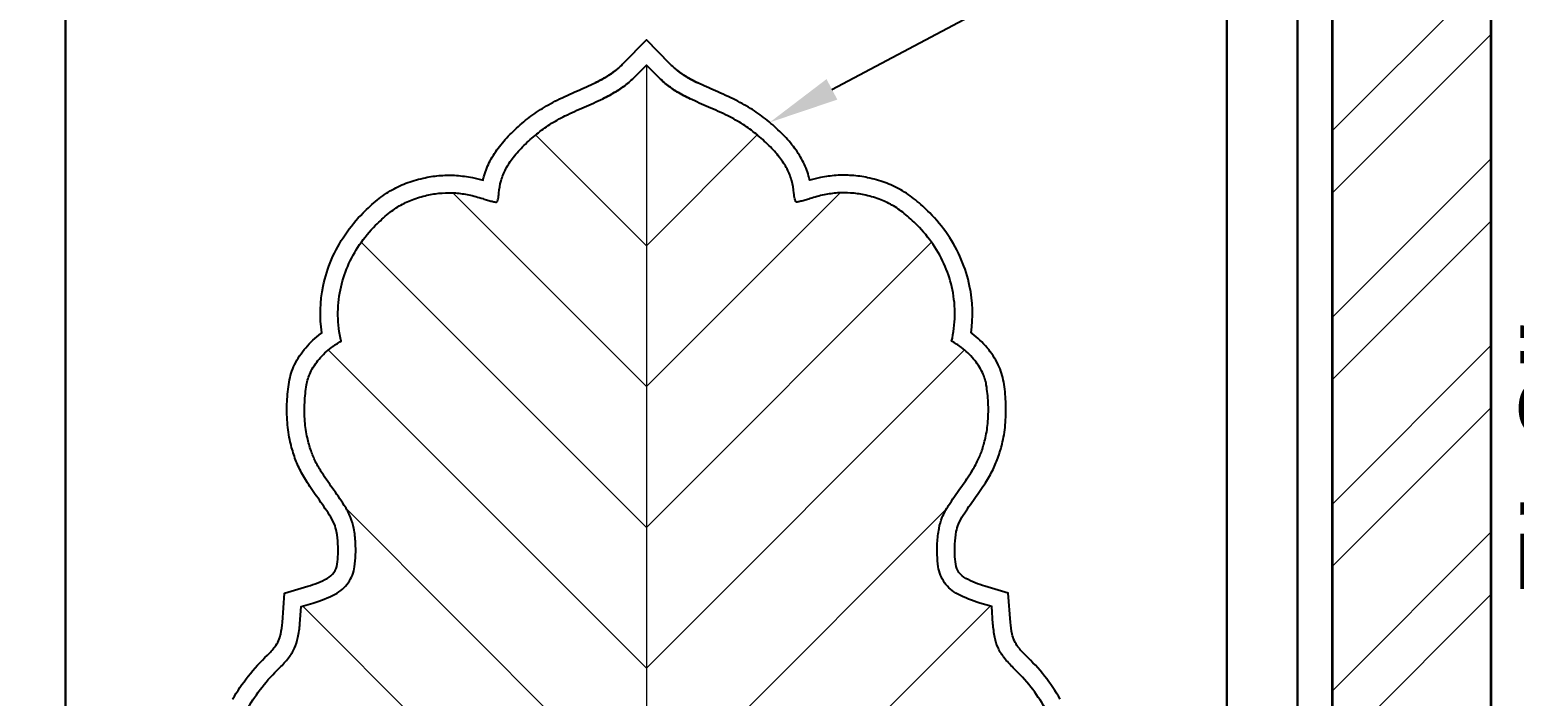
# Model space of a CAD drawing. Header units: millimetres. Extents: x 56222 to 3066687, y -650199 to -121287.
# Drawn here: x 140290.44 to 140332.64, y -185746.79 to -185727.86 of the extents above; entities that cross this region are included whole.
import ezdxf
from ezdxf import colors
from ezdxf.entities.mleader import LeaderData, LeaderLine
from ezdxf.math import Vec2, Vec3

# ---------------------------------------------------------------- set-up
doc = ezdxf.new("R2010")
doc.units = ezdxf.units.MM
doc.header["$MEASUREMENT"] = 0
doc.header["$PDMODE"] = 35
doc.linetypes.add('DASHED', pattern=[0.75, 0.5, -0.25])
doc.layers.get('Defpoints').update_dxf_attribs({"color": 220})
for name, color, linetype, lineweight in [('$TD_AUDIT_GENERATED_(A0BDF17)', 32, 'Continuous', 30), ('FURNITURE', 32, 'Continuous', 9), ('furniture dimensions', 1, 'DASHED', 0), ('Text', 7, 'Continuous', 15), ('wall', 7, 'Continuous', 30)]:
    doc.layers.add(name, color=color, linetype=linetype, lineweight=lineweight)
doc.layers.add('AR HATCH-7', color=7, linetype='Continuous')
doc.layers.add('hatch', color=250, linetype='Continuous', lineweight=9, transparency=0.5)
doc.styles.add('century g', font='GOTHIC.TTF')
doc.styles.add('style4', font='ARIALN.TTF')
doc.dimstyles.new('Archana', dxfattribs={"dimtxt": 2, "dimasz": 0.75, "dimexe": 0.5, "dimexo": 0.5, "dimgap": 0, "dimtad": 0, "dimzin": 0, "dimdsep": 46, "dimlunit": 4, "dimtxsty": 'century g', "dimblk": 'OBLIQUE', "dimcen": 0, "dimdle": 1, "dimclrd": 256, "dimclre": 256, "dimclrt": 256, "dimadec": 0, "dimazin": 0, "dimtfac": 1, "dimtofl": 0, "dimtmove": 1, "dimatfit": 3, "dimfxl": 1, "dimfxlon": 1, "dimtolj": 1, "dimtzin": 0, "dimlwd": -1, "dimlwe": -1, "dimarcsym": 0})

# ---------------------------------------------------------------- blocks, each defined once
blk = doc.blocks.new('_Oblique')
at = {"layer": 'wall', "color": 0, "lineweight": -2}
blk.add_line((-0.5, -0.5), (0.5, 0.5), dxfattribs=at)
blk = doc.blocks.new('*D228')
at = {"layer": 'Defpoints', "color": 0, "linetype": 'Continuous', "lineweight": 30, "transparency": 16777216}
for p in [(140323.899, -185709.002), (140334.327, -185709.002), (140323.899, -185771.152)]:
    blk.add_point(p, dxfattribs=at)
at = {"layer": 'furniture dimensions', "color": 5, "linetype": 'Continuous', "transparency": 16777216}
for p, q in [((140334.327, -185708.002), (140334.327, -185736.144)), ((140330.327, -185709.002), (140334.827, -185709.002)), ((140334.327, -185772.152), (140334.327, -185744.01))]:
    blk.add_line(p, q, dxfattribs=at)
at = {"layer": 'furniture dimensions', "color": 5, "linetype": 'ByBlock', "transparency": 16777216}
blk.add_line((140330.327, -185771.152), (140334.827, -185771.152), dxfattribs=at)
at = {"layer": 'furniture dimensions', "color": 5, "linetype": 'Continuous', "transparency": 16777216, "xscale": 1.5, "yscale": 1.5, "zscale": 1.5}
for p, rotation in [((140334.327, -185709.002), 90), ((140334.327, -185771.152), 270)]:
    blk.add_blockref('_Oblique', p, dxfattribs=dict(at, rotation=rotation))
at = {"layer": 'furniture dimensions', "linetype": 'Continuous', "lineweight": 0, "transparency": 16777216, "insert": (140334.327, -185740.077), "char_height": 3, "attachment_point": 5, "rotation": 90, "style": 'century g'}
blk.add_mtext('\\A1;5\'-2"', dxfattribs=at)

msp = doc.modelspace()

# ---------------------------------------------------------------- hatches: boundary and pattern name
at = {"layer": 'AR HATCH-7', "lineweight": 18, "true_color": 0x939598, "transparency": 33554687}
h = msp.add_hatch(dxfattribs=at)
h.set_pattern_fill('ANSI32', color=252, scale=10)
h.set_pattern_definition([(45, (1095.819, -1604.212), (-2.65165043, 2.65165043), []), (45, (1097.5868, -1604.212), (-2.65165043, 2.65165043), [])])
h.paths.add_polyline_path([(140331.973, -185705.002), (140327.473, -185705.002), (140327.473, -185731.504), (140331.973, -185731.504)])
h.paths.add_polyline_path([(140331.973, -185731.504), (140327.473, -185731.504), (140327.473, -185751.652), (140331.973, -185751.652)])
h.paths.add_polyline_path([(140331.973, -185751.652), (140327.473, -185751.652), (140327.473, -185762.963), (140331.973, -185762.963)])
h.paths.add_polyline_path([(140331.973, -185762.963), (140327.473, -185762.963), (140327.473, -185816.002), (140331.973, -185816.002)])

# ---------------------------------------------------------------- linework, layer by layer
at = {"layer": '$TD_AUDIT_GENERATED_(A0BDF17)', "linetype": 'Continuous', "lineweight": 25, "ltscale": 2}
for points in [[(140296.211, -185746.874, -0.037321), (140296.656, -185746.217, -0.033715), (140297.201, -185745.617, 0.03399), (140297.412, -185745.384, 0.059375), (140297.515, -185745.216, 0.058071), (140297.579, -185745.021, 0.031069), (140297.625, -185744.689), (140297.687, -185743.86), (140298.353, -185743.662, 0.047452), (140298.896, -185743.442, 0.11926), (140299.09, -185743.273, 0.120288), (140299.183, -185743.038, 0.048716), (140299.206, -185742.464, 0.029208), (140299.165, -185742.11, 0.056447), (140299.103, -185741.9, 0.044127), (140298.966, -185741.641, 0.011942), (140298.639, -185741.163, -0.011658), (140298.337, -185740.722, -0.028626), (140298.122, -185740.346, -0.034013), (140297.967, -185739.973, -0.024147), (140297.85, -185739.565, -0.040185), (140297.767, -185739.012, -0.028816), (140297.76, -185738.419, -0.029157), (140297.819, -185737.862, -0.072514), (140297.973, -185737.375, -0.062621), (140298.291, -185736.887, -0.055887), (140298.718, -185736.484, -0.002858), (140298.744, -185736.464, -0.086744), (140298.787, -185735.139, -0.04945), (140299.024, -185734.383, -0.048683), (140299.408, -185733.679, -0.046634), (140299.922, -185733.057, -0.025646), (140300.329, -185732.688, -0.041705), (140300.746, -185732.402, -0.04425), (140301.194, -185732.197, -0.033826), (140301.686, -185732.059, -0.033018), (140302.132, -185731.996, -0.035832), (140302.578, -185731.995, -0.034796), (140303.026, -185732.058, -0.018677), (140303.33, -185732.134, -0.015028), (140303.362, -185732.008, -0.051007), (140303.534, -185731.579, -0.045911), (140303.797, -185731.173, -0.030632), (140304.137, -185730.792, -0.023823), (140304.539, -185730.43, -0.029739), (140304.958, -185730.126, -0.026834), (140305.435, -185729.858, -0.01467), (140306.012, -185729.593, 0.01056), (140306.516, -185729.366, 0.025261), (140306.845, -185729.189, 0.031824), (140307.089, -185729.019, 0.030833), (140307.314, -185728.817), (140307.973, -185728.146), (140308.631, -185728.817, 0.030833), (140308.856, -185729.019, 0.031824), (140309.1, -185729.189, 0.025261), (140309.43, -185729.366, 0.025261)], [(140319.734, -185746.874, 0.037321), (140319.289, -185746.217, 0.033715), (140318.744, -185745.617, -0.03399), (140318.533, -185745.384, -0.059375), (140318.43, -185745.216, -0.058071), (140318.366, -185745.021, -0.031069), (140318.32, -185744.689), (140318.258, -185743.86), (140317.592, -185743.662, -0.047452), (140317.049, -185743.442, -0.11926), (140316.856, -185743.273, -0.120288), (140316.763, -185743.038, -0.048716), (140316.739, -185742.464, -0.029208), (140316.78, -185742.11, -0.056447), (140316.842, -185741.9, -0.044127), (140316.979, -185741.641, -0.011942), (140317.306, -185741.163, 0.011658), (140317.608, -185740.722, 0.028626), (140317.823, -185740.346, 0.034013), (140317.978, -185739.973, 0.024147), (140318.095, -185739.565, 0.040185), (140318.178, -185739.012, 0.028816), (140318.185, -185738.419, 0.029157), (140318.127, -185737.862, 0.072514), (140317.972, -185737.375, 0.062621), (140317.654, -185736.887, 0.055887), (140317.227, -185736.484, 0.002858), (140317.201, -185736.464, 0.086744), (140317.159, -185735.139, 0.04945), (140316.922, -185734.383, 0.048683), (140316.538, -185733.679, 0.046634), (140316.023, -185733.057, 0.025646), (140315.616, -185732.688, 0.041705), (140315.199, -185732.402, 0.04425), (140314.751, -185732.197, 0.033826), (140314.26, -185732.059, 0.033018), (140313.813, -185731.996, 0.035832), (140313.368, -185731.995, 0.034796), (140312.919, -185732.058, 0.018677), (140312.616, -185732.134, 0.015028), (140312.583, -185732.008, 0.051007), (140312.411, -185731.579, 0.045911), (140312.148, -185731.173, 0.030632), (140311.808, -185730.792, 0.023823), (140311.406, -185730.43, 0.029739), (140310.987, -185730.126, 0.026834), (140310.51, -185729.858, 0.01467), (140309.933, -185729.593, -0.01056), (140309.43, -185729.366, -0.025261), (140309.1, -185729.189, -0.031824), (140308.856, -185729.019, -0.030833), (140308.631, -185728.817), (140307.973, -185728.146), (140307.314, -185728.817, -0.030833), (140307.089, -185729.019, -0.031824), (140306.845, -185729.189, -0.025261), (140306.516, -185729.366, -0.025261)], [(140296.645, -185747.123, -0.037321), (140297.048, -185746.528, -0.033715), (140297.548, -185745.977, 0.03399), (140297.804, -185745.694, 0.059375), (140297.97, -185745.425, 0.058071), (140298.069, -185745.12, 0.031069), (140298.123, -185744.727), (140298.16, -185744.241), (140298.496, -185744.141, 0.047452), (140299.126, -185743.886, 0.11926), (140299.498, -185743.562, 0.120288), (140299.678, -185743.107, 0.048716), (140299.705, -185742.435, 0.029208), (140299.657, -185742.023, 0.056447), (140299.564, -185741.705, 0.044127), (140299.385, -185741.369, 0.011942), (140299.045, -185740.871, -0.011658), (140298.756, -185740.449, -0.028626), (140298.569, -185740.123, -0.034013), (140298.44, -185739.813, -0.024147), (140298.337, -185739.451, -0.040185), (140298.266, -185738.977, -0.028816), (140298.26, -185738.442, -0.029157), (140298.312, -185737.943, -0.072514), (140298.423, -185737.594, -0.062621), (140298.673, -185737.21, -0.055887), (140299.019, -185736.883, -0.035635), (140299.298, -185736.703, -0.110434), (140299.276, -185735.241, -0.04945), (140299.484, -185734.579, -0.048683), (140299.821, -185733.961, -0.046634), (140300.276, -185733.41, -0.025646), (140300.645, -185733.076, -0.041705), (140300.994, -185732.836, -0.04425), (140301.362, -185732.668, -0.033826), (140301.788, -185732.548, -0.033018), (140302.169, -185732.495, -0.035832), (140302.543, -185732.494, -0.034796), (140302.923, -185732.547, -0.028001), (140303.321, -185732.655, 0.010175), (140303.46, -185732.698, 0.014758), (140303.585, -185732.73, 0.01028), (140303.688, -185732.751, 0.18541), (140303.721, -185732.745, 0.17417), (140303.74, -185732.722, 0.022736), (140303.757, -185732.66, 0.024245), (140303.772, -185732.582, 0.018084), (140303.781, -185732.495, -0.053163), (140303.843, -185732.146, -0.051007), (140303.977, -185731.812, -0.045911), (140304.19, -185731.483, -0.030632), (140304.489, -185731.147, -0.023823), (140304.856, -185730.817, -0.029739), (140305.227, -185730.548, -0.026834), (140305.657, -185730.306, -0.01467), (140306.207, -185730.053, 0.01056), (140306.73, -185729.818, 0.025261), (140307.104, -185729.617, 0.031824), (140307.4, -185729.411, 0.030833), (140307.671, -185729.167), (140307.973, -185728.859), (140308.275, -185729.167, 0.030833), (140308.545, -185729.411, 0.031824), (140308.841, -185729.617, 0.025261), (140309.215, -185729.818)], [(140319.301, -185747.123, 0.037321), (140318.898, -185746.528, 0.033715), (140318.397, -185745.977, -0.03399), (140318.141, -185745.694, -0.059375), (140317.976, -185745.425, -0.058071), (140317.876, -185745.12, -0.031069), (140317.822, -185744.727), (140317.785, -185744.241), (140317.449, -185744.141, -0.047452), (140316.819, -185743.886, -0.11926), (140316.448, -185743.562, -0.120288), (140316.267, -185743.107, -0.048716), (140316.24, -185742.435, -0.029208), (140316.288, -185742.023, -0.056447), (140316.382, -185741.705, -0.044127), (140316.56, -185741.369, -0.011942), (140316.9, -185740.871, 0.011658), (140317.189, -185740.449, 0.028626), (140317.376, -185740.123, 0.034013), (140317.505, -185739.813, 0.024147), (140317.608, -185739.451, 0.040185), (140317.679, -185738.977, 0.028816), (140317.686, -185738.442, 0.029157), (140317.633, -185737.943, 0.072514), (140317.522, -185737.594, 0.062621), (140317.272, -185737.21, 0.055887), (140316.926, -185736.883, 0.035635), (140316.647, -185736.703, 0.110434), (140316.669, -185735.241, 0.04945), (140316.462, -185734.579, 0.048683), (140316.124, -185733.961, 0.046634), (140315.669, -185733.41, 0.025646), (140315.3, -185733.076, 0.041705), (140314.952, -185732.836, 0.04425), (140314.584, -185732.668, 0.033826), (140314.157, -185732.548, 0.033018), (140313.777, -185732.495, 0.035832), (140313.402, -185732.494, 0.034796), (140313.022, -185732.547, 0.028001), (140312.624, -185732.655, -0.010175), (140312.485, -185732.698, -0.014758), (140312.36, -185732.73, -0.01028), (140312.257, -185732.751, -0.18541), (140312.224, -185732.745, -0.17417), (140312.206, -185732.722, -0.022736), (140312.188, -185732.66, -0.024245), (140312.173, -185732.582, -0.018084), (140312.164, -185732.495, 0.053163), (140312.103, -185732.146, 0.051007), (140311.969, -185731.812, 0.045911), (140311.755, -185731.483, 0.030632), (140311.456, -185731.147, 0.023823), (140311.09, -185730.817, 0.029739), (140310.719, -185730.548, 0.026834), (140310.289, -185730.306, 0.01467), (140309.738, -185730.053, -0.01056), (140309.215, -185729.818, -0.025261), (140308.841, -185729.617, -0.031824), (140308.545, -185729.411, -0.030833), (140308.275, -185729.167), (140307.973, -185728.859), (140307.671, -185729.167, -0.030833), (140307.4, -185729.411, -0.031824), (140307.104, -185729.617, -0.025261), (140306.73, -185729.818)]]:
    msp.add_lwpolyline(points, format="xyb", dxfattribs=at)
at = {"layer": 'FURNITURE', "lineweight": 13}
msp.add_line((140307.973, -185728.859), (140307.973, -185766.924), dxfattribs=at)
at = {"layer": 'FURNITURE', "lineweight": 5}
for p, q in [((140307.973, -185733.994), (140304.823, -185730.844)), ((140307.973, -185733.994), (140311.14, -185730.826)), ((140307.973, -185737.994), (140302.469, -185732.49)), ((140307.973, -185737.994), (140313.469, -185732.498)), ((140307.973, -185741.994), (140299.87, -185733.891)), ((140307.973, -185741.994), (140316.09, -185733.876)), ((140307.973, -185745.994), (140298.931, -185736.953)), ((140307.973, -185745.994), (140317.014, -185736.953)), ((140307.973, -185749.994), (140299.444, -185741.466)), ((140307.973, -185749.994), (140316.501, -185741.466)), ((140307.973, -185753.994), (140298.206, -185744.227)), ((140307.973, -185753.994), (140317.739, -185744.227))]:
    msp.add_line(p, q, dxfattribs=at)
at = {"layer": 'FURNITURE', "lineweight": 0}
msp.add_lwpolyline([(140288.472, -185709.002), (140327.473, -185709.002), (140327.473, -185816.002), (140288.472, -185816.002)], close=True, dxfattribs=at)
at = {"layer": 'FURNITURE', "lineweight": 30}
msp.add_lwpolyline([(140288.472, -185709.002), (140327.473, -185709.002), (140327.473, -185816.002), (140288.472, -185816.002)], close=True, dxfattribs=at)
msp.add_lwpolyline([(140291.472, -185816.002), (140291.458, -185718.66, -0.454845), (140295.472, -185714.002), (140320.473, -185714.002, -0.435086), (140324.473, -185718.32), (140324.473, -185816.002)], format="xyb", dxfattribs=at)
for points in [[(140327.473, -185720.002), (140327.473, -185816.002)], [(140326.473, -185727.397), (140326.473, -185816.002)]]:
    msp.add_lwpolyline(points, dxfattribs=at)
at = {"layer": 'hatch', "lineweight": 35, "transparency": 33554687}
msp.add_lwpolyline([(140327.473, -185705.002), (140331.973, -185705.002), (140331.973, -185816.002), (140327.473, -185816.002)], close=True, dxfattribs=at)

# ---------------------------------------------------------------- dimensions: what is measured, and where the dimension line sits
at = {"layer": 'furniture dimensions', "color": 5, "linetype": 'Continuous', "lineweight": 0}
dim = msp.add_linear_dim(base=(140334.327, -185709.002), p1=(140323.899, -185771.152), p2=(140323.899, -185709.002), angle=90, dimstyle='Archana', override={"dimtxt": 3, "dimasz": 1.5, "dimdec": 0, "dimclrd": 5, "dimclre": 5, "dimfxl": 4}, dxfattribs=at)
dim.commit()
dim.dimension.update_dxf_attribs({"geometry": '*D228', "text_midpoint": (140334.327, -185740.077)})

# ---------------------------------------------------------------- leaders
at = {"layer": 'Text', "color": 1, "lineweight": 0, "ltscale": 20}
ml = msp.add_multileader_mtext('Standard', dxfattribs=at)
ml.set_content('Brass Inlay', color=1, style='style4')
ml.set_leader_properties()
ml.build(insert=Vec2(0, 0))
ml.multileader.update_dxf_attribs({"dogleg_length": 2.025, "arrow_head_size": 2})
ctx = ml.context
ctx.base_point, ctx.char_height, ctx.arrow_head_size, ctx.landing_gap_size, ctx.plane_origin = Vec3(140339.599, -185723.593), 3, 2, 0.4, Vec3(140272.564, -185723.593)
notes = []
notes.append((ctx, [(0, (1, 1, 0), (140337.575, -185723.593), (1, 0), 2.025, [(0, [(140311.916, -185723.593)], 0, [])])]))
ctx.mtext.insert = Vec3(140339.999, -185721.652)
ml = msp.add_multileader_mtext('Standard', dxfattribs=at)
ml.set_content('', color=1, style='style4')
ml.set_leader_properties()
ml.build(insert=Vec2(0, 0))
ml.multileader.update_dxf_attribs({"dogleg_length": 2.025, "arrow_head_size": 2})
ctx = ml.context
ctx.base_point, ctx.char_height, ctx.arrow_head_size, ctx.landing_gap_size, ctx.plane_origin = Vec3(140326.498, -185723.593), 3, 2, 0.4, Vec3(140311.478, -185730.488)
notes.append((ctx, [(0, (1, 1, 0), (140324.473, -185723.593), (1, 0), 2.025, [(0, [(140311.478, -185730.488)], 0, [])])]))
ctx.mtext.insert = Vec3(140326.898, -185722.093)
for ctx, leaders in notes:
    for number, flags, end, landing, length, lines in leaders:
        leader = LeaderData()
        leader.index, (leader.has_last_leader_line, leader.has_dogleg_vector, leader.attachment_direction) = number, flags
        leader.last_leader_point, leader.dogleg_vector, leader.dogleg_length = Vec3(end), Vec3(landing), length
        for number, points, colour, breaks in lines:
            line = LeaderLine()
            line.index, line.vertices, line.color, line.breaks = number, Vec3.list(points), colors.encode_raw_color(colour), breaks
            leader.lines.append(line)
        ctx.leaders.append(leader)

doc.saveas('drawing.dxf')
